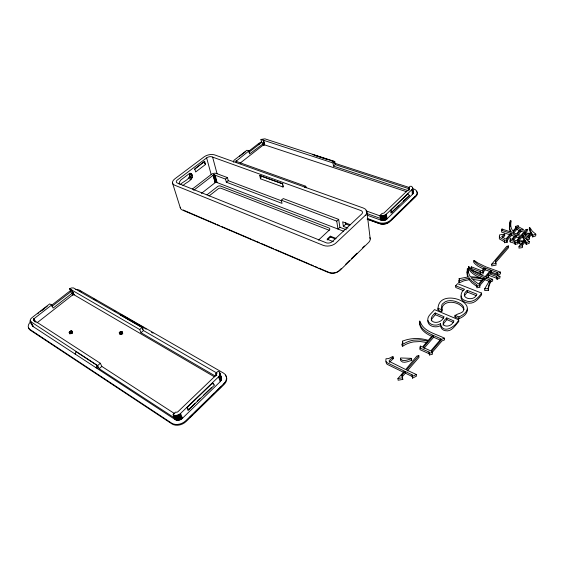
<?xml version="1.0" encoding="UTF-8"?>
<svg xmlns="http://www.w3.org/2000/svg" width="564" height="564" viewBox="0 0 564 564"><rect width="100%" height="100%" fill="white"/><g stroke="black" fill="none" stroke-linecap="round" stroke-linejoin="round"><path stroke-width="0.85" d="M488.805 273.603L488.149 274.365L488.142 276.085L488.798 275.324L488.805 273.603L496.75 276.572L497.06 279.321L499.894 278.024L499.923 276.297L489.679 272.588L491.575 270.41L497.159 272.475L497.469 275.211L500.494 273.885L500.522 272.165L485.992 266.906L478.004 263.043L474.317 260.533L473.774 260.765L473.795 262.471L475.628 264.396L478.018 266.215L483.799 269.183M488.382 290.326L488.269 287.231L489.439 283.015L490.715 280.181L492.661 279.328L492.647 281.048L490.701 281.908L489.432 284.735L488.262 288.958L488.382 290.326L484.716 290.531L484.709 288.81L489.933 279.885L484.857 277.967L479.435 284.228L479.999 287.309L476.799 287.802L476.961 284.883L471.962 281.175L469.1 277.967L458.87 280.858L459.519 279.85L459.124 278.672L468.353 276.889L467.084 272.828M488.149 274.365L488.706 277.417L486.33 277.784M490.701 281.908L490.715 280.181M490.617 273.216L491.561 272.123L491.575 270.41M508.566 245.996L506.796 246.313L491.702 264.192L491.695 265.912L496.094 265.122L495.488 261.012L508.566 245.996L508.524 247.709L495.467 262.732M497.06 279.321L496.75 276.572M497.469 275.211L497.159 272.475M510.603 226.77L510.921 220.82L510.237 220.693C508.996 224.542 508.954 229.076 511.654 232.333L502.009 229.005L501.579 232.058L510.089 234.828M501.981 230.711L502.009 229.005M518.182 234.716L520.769 231.748L523.025 231.014L523.096 229.294L520.833 230.027L517.202 234.187L521.009 235.463L525.585 229.626L527.326 229.308L517.301 240.884L517.9 242.111L517.844 243.831L515.101 244.325L515.01 243.472L510.117 241.9L510.364 238.826L511.752 239.305L515.566 234.941L511.654 233.63L506.676 239.298L507.205 242.224L504.484 242.717L504.385 240.038L499.351 237.148L499.471 234.92L504.738 234.102L504.702 235.808L502.637 237.204M504.484 242.717L504.385 240.038M467.429 309.058C467.697 313.908 462.988 317.088 458.976 318.695L455.042 317.038C454.817 312.752 463.777 314.536 463.897 309.051C464.045 304.419 458.631 302.501 455.021 301.261C451.108 300.189 446.23 300.147 443.241 303.305C438.778 305.618 445.934 315.311 438.052 309.904C436.698 285.673 486.605 304.137 458.92 316.975L454.979 315.325M510.364 238.826L510.117 241.9M507.205 242.224L506.634 241.011L511.604 235.343L511.654 233.63M515.01 243.472L515.066 241.752L510.166 240.179M515.101 244.325L515.066 241.752M515.581 228.06L515.63 226.347L518.133 225.706L518.288 226.636L523.096 229.294M513.55 240.031L516.264 236.915L516.321 235.195L520.135 236.478L516.335 240.863L512.514 239.559L516.321 235.195M513.592 233.08L516.92 229.287L516.976 227.574L520.276 229.548L516.441 233.933L512.535 232.629L516.976 227.574M518.076 227.419L518.133 225.706M400.525 358.168L400.496 358.937C403.084 362.469 408.287 359.416 411.551 358.725L411.706 360.417C408.449 361.108 403.253 364.161 400.673 360.629L400.525 358.168L401.046 357.992L411.332 358.337L411.551 358.725M521.785 243.606C519.804 244.635 517.498 243.021 518.408 240.75L523.801 240.849L524.746 239.742L522.807 235.667L523.392 235.562L526.318 239.263L529.321 241.589L529.236 243.317L526.212 244.332L525.176 242.041L525.246 240.32L521.785 244.353L522.518 245.841L522.447 247.568L518.972 248.125L519.028 246.397L523.392 241.321L519.592 242.069L518.408 240.75M519.529 243.789L519.592 242.069M520.769 231.748L520.833 230.027M524.323 240.877L522.743 237.388L522.807 235.667M528.045 236.119L525.225 235.914L524.957 233.186L530.308 233.263L531.112 232.333L529.356 227.715L529.998 227.729L532.233 231.12L535.8 234.18L535.708 235.907L532.705 236.908L531.528 234.624L531.612 232.897L528.743 236.245L529.483 237.698L529.406 239.418L526.818 239.841M524.887 234.899L525.204 233.038M525.747 236.189L525.817 234.469L524.957 233.186M509.496 225.417L509.37 228.357L510.004 231.226M526.212 244.332L526.134 241.716L525.246 240.32M527.326 229.308L527.248 231.028L517.244 242.605M530.689 233.369L529.279 229.435L529.356 227.715M532.705 236.908L532.79 235.181L531.612 232.897M217.147 373.227L143.475 330.546L142.206 327.388L73.546 287.95L71.565 287.943L69.45 288.697L70.874 291.75L72.989 293.118L71.966 293.393L53.115 308.099L51.592 305.046L49.703 303.89L31.936 317.673C28.221 319.908 31.126 324.469 33.354 326.697L175.108 419.524C177.441 420.998 180.593 420.102 182.454 418.262L220.207 381.68L221.624 379.17L220.947 376.928M220.045 373.805L219.713 375.3L218.585 376.815L180.536 413.461C178.837 416.211 168.636 416.408 175.799 412.051L176.885 412.312L177.991 411.678L215.857 375.356L216.372 374.447L215.815 373.728C219.791 367.037 220.538 376.639 221.652 378.677M180.297 184.548C183.166 181.263 190.702 179.571 189.567 173.98L192.211 175.002C193.332 180.607 185.803 182.306 182.933 185.612M473.774 260.765L478.004 264.502L484.504 267.787L481.875 270.791L471.349 266.857L471.194 268.344L480.281 271.637L480.394 274.4L483.214 273.892L482.714 270.995L485.273 268.069L490.8 270.121L485.534 276.191L488.706 275.697M461.077 295.959C460.027 300.527 465.434 303.051 469.206 303.178C474.81 303.587 478.533 298.716 481.607 294.81L481.6 293.09L457.566 283.671L455.67 285.793L455.733 287.499L463.763 290.679M431.27 320.838L431.791 318.97L435.295 314.698L435.196 312.999L444.079 316.764C440.047 326.598 423.931 322.312 435.196 312.999M510.921 220.82C510.152 224.338 510.639 228.194 512.93 231.071L516.293 227.25L515.63 226.347M467.041 272.504L467.239 271.143M438.052 309.904L438.27 308.571M366.861 215.074L381.483 220.341L384.169 220.397L386.15 219.678L412.7 194.101L413.102 192.825L412.552 190.287M443.085 325.216L443.36 323.877L446.85 319.612L446.773 317.899L453.942 320.937C450.375 329.827 436.726 326.168 446.773 317.899M366.572 213.411L380.629 218.487C377.943 212.6 384.387 217.436 386.467 214.094L412.002 189.532C414.484 187.692 409.965 184.083 408.985 187.72L409.175 190.181M509.842 223.908L510.194 222.399M431.756 351.069L432.532 354.185L429.43 354.975L429.176 353.748L419.947 349.645L420.307 346.113L422.415 347.079L427.745 340.938L420.032 339.838L413.44 340.198A24.139 17.914 -2 0 0 405.044 343.032L402.541 344.505L402.026 344.273L402.774 342.567L402.421 341.185C410.606 337.864 419.863 337.702 428.245 340.36L432.757 335.164C426.758 332.548 419.743 328.586 419.39 321.205L420.067 321.24C423.247 331.794 435.965 333.726 444.432 338.203L444.517 339.909L441.993 340.924L431.869 352.775L431.756 351.069L441.908 339.218L444.432 338.203M119.237 332.767C121.338 337.737 124.75 328.051 119.237 332.767L119.913 334.318M499.443 236.626L499.33 238.854L504.35 241.752M75.153 354.093L75.957 351.661L96.923 365.317L98.122 367.827L96.091 367.806L96.923 365.317M69.168 332.443C73.489 327.19 72.728 336.377 69.168 332.443L69.922 333.973M142.452 329.714L143.27 327.317L122.021 315.072L120.167 314.916L141.43 327.183L143.27 327.317M260.483 178.809L261.414 176.13L259.75 175.559L260.483 178.809L282.994 187.015L283.481 185.655M51.592 305.046L33.896 318.815L33.339 319.915L100.343 363.279L101.823 366.417L174.882 413.821M248.921 152.245L261.633 142.459L263.853 143.263L249.57 153.958L248.872 150.933L236.013 161.304L305.808 186.268L306.09 187.854M464.461 295.797L467.288 292.074L467.253 290.361L476.932 294.175C474.162 302.727 457.778 297.806 467.253 290.361M194.538 169.383L204.669 161.318L205.536 164.462L195.659 171.964L194.749 168.812L204.669 161.318M522.215 245.502L525.176 242.041M528.665 237.966L531.528 234.624M458.722 319.816C455.952 326.38 442.867 335.051 440.449 323.694C436.628 326.26 430.558 325.414 428.104 321.374C426.278 316.425 432.137 313.034 434.491 309.615L458.722 319.816L458.772 321.529C455.197 325.322 451.609 332.189 445.306 330.694C441.887 330.201 440.026 327.007 440.583 323.75M481.6 293.09C478.244 298.434 471.871 303.679 465.258 300.591C459.519 299.096 460.154 292.089 464.532 289.283L455.67 285.793M405.185 371.472L405.354 373.164L402.146 376.879L401.977 375.187L405.185 371.472L412.157 374.856L412.503 378.113L416.429 376.195L416.281 374.496L406.517 369.935L418.855 355.672L418.989 357.372L407.243 370.978M479.442 285.941L484.857 279.681L484.857 277.967M455.042 317.038L455.134 315.142M433.547 335.517L423.204 347.438L430.783 350.9L441.104 338.865L433.547 335.517L433.653 337.223L423.909 348.474M401.977 375.187L402.809 379.417L398.121 380.228L397.937 378.536L404.388 371.084L387.334 362.828L385.818 361.157L386.002 358.746L388.568 358.598L392.495 356.61L393.143 356.92L393.334 358.605L389.386 362.328M483.235 272.123L485.273 269.789L485.273 268.069M441.824 311.49L441.887 309.615M476.975 286.604L471.99 282.888L469.128 279.681L463.791 280.858L459.427 282.761L458.92 282.564L459.371 282.085M341.34 268.485L338.217 271.453A6.634 4.378 -9.4 0 1 330.229 272.891L318.97 268.126M345.725 264.22L349.483 260.561M351.365 258.728L356.998 253.243M362.638 247.758L364.52 245.925M391.409 219.756L400.08 211.317M404.409 207.101L406.27 205.296M410.606 201.073L414.751 196.977A6.197 3.68 -5.6 0 0 415.055 196.505M189.497 417.55L192.014 415.097M195.158 412.037L198.93 408.357M211.507 396.104L214.024 393.651M217.168 390.591L220.94 386.911M391.021 212.966L409.457 195.56L407.955 193.776L390.76 210.323L391.021 212.966L398.981 205.282M403.267 201.144L409.457 195.56M188.045 410.204L214.524 385.085L212.663 382.949L187.044 407.631L188.045 410.204L194.883 403.584M197.372 401.18L200.488 398.177M203.597 395.167L211.69 387.348M380.27 215.187L382.096 213.439L383.908 213.107L409.344 188.736L409.612 188.143L408.985 187.72M393.143 356.92L389.188 360.643L389.188 361.341L405.72 369.547L416.881 356.018L418.855 355.672M347.981 228.166L343.37 226.411L345.887 224.063L345.669 222.533M336.052 238.438L330.321 236.182L327.092 239.178L333.409 241.695M338.668 219.375L339.88 227.299L337.984 229.062L336.75 221.137L338.668 219.375L283.269 198.57L281.344 200.206L282.014 203.392L226.333 182.193L225.529 179.112L214.433 174.932L213.086 175.312L193.72 190.308M327.233 239.989L330.455 236.993L330.321 236.182M318.512 240.088L329.609 229.767A2.735 1.706 -9.7 0 0 329.263 228.096L220.221 185.916A2.46 1.389 -14.7 0 0 217.817 186.367L207.03 194.799M408.406 190.731L333.5 166.105L335.227 164.61L334.762 161.466L264.883 138.836L260.977 139.442L261.633 142.459M30.16 321.247L97.657 365.578L99.158 368.715L101.823 366.417M69.45 288.697L139.703 329.531L140.993 332.689L143.475 330.546M304.574 187.318L305.808 186.268M333.5 166.105L333.021 162.954L334.762 161.466M97.657 365.578L100.343 363.279M139.703 329.531L142.206 327.388M388.934 222.167L388.37 222.646A6.338 3.913 -6.6 0 1 380.77 224.035L367.636 219.276M226.333 182.193L228.244 180.684L281.471 200.826M209.047 195.983L218.43 188.637A2.453 1.389 -14.7 0 1 220.827 188.186L329.214 230.274M225.529 179.112L227.454 177.604L228.244 180.684M201.39 193.424L215.096 182.701L216.435 182.327L343.709 231.261M240.179 163.088L263.325 144.99L264.375 144.793L406.856 191.816M36.984 322.841L72.678 294.916L73.806 294.662L214.412 376.815M51.655 305.216L68.131 292.392A8.721 5.203 -23.5 0 1 70.993 290.686M51.909 306.4L70.874 291.75M239.453 156.376L245.566 151.638M37.506 313.774L38.895 312.696M40.277 311.624L47.193 306.252M42.667 310.066L44.041 308.994M248.407 151.476L258.636 143.524A7.149 3.821 -12.3 0 1 261.654 141.959M192.416 188.996L211.613 174.205A3.765 2.073 -14.7 0 1 216.082 173.359L227.454 177.604M206.636 157.92L177.124 180.191A3.934 2.15 -16.1 0 0 177.04 182.898L326.478 242.887A4.554 2.883 -9.6 0 0 331.949 241.893L361.94 213.805A4.434 2.7 -8.1 0 0 361.101 210.605L211.627 156.75A3.828 2.044 -14.6 0 0 207.087 157.61L206.636 157.92L211.169 174.516M504.738 234.102L501.664 236.697L505.852 239.115L510.899 233.376L501.607 230.352M402.026 344.273L402.195 345.958L402.71 346.197L405.206 344.724A24.09 17.914 -1.9 0 1 413.581 341.897L420.166 341.537L427.061 342.496M440.674 325.456C436.48 328.354 427.582 326.718 427.85 320.507M412.347 376.414L416.281 374.496M120.922 331.59L121.93 333.916L121.091 334.226L120.083 331.893M70.986 330.969L72.107 333.261L71.275 333.564L70.155 331.272M497.081 277.601L499.923 276.297M497.49 273.491L500.522 272.165M532.79 235.181L535.8 234.18M526.282 242.605L529.321 241.589M429.43 354.975L429.317 353.268L432.419 352.479M522.743 237.388L523.321 237.282M504.519 241.004L507.247 240.511M515.151 242.605L517.9 242.111M482.509 278.75C477.214 276.466 471.166 273.907 468.458 268.457L468.423 266.751L469.022 266.645C474.803 273.857 484.476 276.064 492.661 279.328M491.702 264.192L496.108 263.409M468.458 268.457L469.051 268.351M480.387 272.68L483.214 272.179M397.937 378.536L402.633 377.732M529.483 237.698L526.029 238.255L529.913 233.729L525.817 234.469M519.028 246.397L522.518 245.841M476.777 286.089L479.985 285.588M484.709 288.81L488.389 288.606M529.279 229.435L529.92 229.449M419.39 321.205L419.524 322.897L420.194 322.939M260.977 139.442L333.021 162.954M473.478 279.518L482.128 280.703M468.423 266.751C471.455 272.715 478.279 275.232 484.081 277.671L483.193 278.694L476.072 277.121L470.221 276.698L468.48 272.772L467.873 268.866L467.302 268.76L467.119 274.534L467.563 276.564M192.211 175.002L191.302 173.677L189.151 173.726L180.797 180.015L179.415 182.13L179.176 184.181M312.308 154.48L333.902 161.487M314.275 155.227L326.718 159.26M331.695 160.881L334.184 161.685M334.353 163.095L409.358 187.53M335.227 164.61L409.281 188.82M511.604 235.343L514.728 236.394M516.264 236.915L519.31 237.938M504.202 235.639L504.702 235.808M248.872 150.933L246.891 150.257L233.926 160.331L233.418 162.192M365.909 210.802L380.792 216.146M261.414 176.13L283.156 183.998M259.75 175.559L282.324 183.723L282.994 187.015M367.827 218.613L378.578 222.54A8.481 5.217 -6.7 0 0 390.394 220.376L415.915 195.546A8.284 4.907 -5.6 0 0 413.532 188.884M472.047 270.353L480.288 273.357L480.394 274.4M367.101 219.128L378.663 223.358A8.474 5.217 -6.6 0 0 390.478 221.201L415.978 196.364A8.277 4.907 -5.6 0 0 417.149 192.578M485.273 269.789L490.003 271.545M491.561 272.123L497.131 274.196M488.798 275.324L496.729 278.299M350.406 224.733L342.679 221.821L343.37 226.411M345.887 224.063L349.736 225.515M281.344 200.206L336.75 221.137M484.857 279.681L489.199 281.33M339.88 227.299L346.416 229.802M189.983 173.169L191.302 173.677M189.814 173.388L191.795 174.149M189.708 174.805L192.345 175.834M189.574 176.165L192.218 177.195M189.363 176.842L192 177.871M189.067 177.477L191.704 178.513M188.397 178.4L191.034 179.43M330.455 236.993L335.361 238.924M467.288 292.074L476.143 295.571M437.953 308.205L441.739 309.784M435.295 314.698L443.36 318.124M446.85 319.612L453.209 322.312M215.695 223.971L183.709 210.252A5.76 3.292 -16.3 0 1 183.314 209.956M217.309 224.662L219.727 225.692M221.342 226.383L251.191 239.15M252.806 239.841L255.231 240.877M256.846 241.561L259.264 242.598M260.878 243.288L273.787 248.809M275.401 249.499L309.283 263.987M310.898 264.678L313.316 265.714M314.931 266.405L317.356 267.435M419.813 347.946L429.056 352.042L429.317 353.268M433.653 337.223L440.442 340.233M392.685 358.302L393.334 358.605M403.782 372.402L387.538 364.506L386.573 363.773L385.903 361.728M405.354 373.164L412.312 376.548L412.503 378.113M432.2 336.539C426.377 334.015 419.856 329.975 419.524 322.897M80.01 291.052L81.533 291.926M93.702 298.941L95.979 300.252M114.238 310.771L115.754 311.645M130.968 320.415L133.252 321.727M144.659 328.297L146.182 329.179M151.505 332.245L153.027 333.12M140.993 332.689L215.385 376.089M516.92 229.287L519.55 230.866M99.158 368.715L174.375 417.875L173.063 414.674M187.044 407.631L188.954 409.816M203.773 162.404L205.536 164.462M390.76 210.323L392.29 212.142M411.706 360.417L411.332 358.337M459.498 280.992L459.124 278.672M30.456 321.29L33.354 326.697M30.068 320.902L32.98 326.401M33.896 318.815L35.497 321.854M33.6 319.069L35.201 322.107M33.509 319.161L34.707 321.445M33.424 319.259L34.63 321.543M33.361 319.358L34.115 320.986M32.747 326.126L32.472 325.09M69.485 331.808L70.239 333.338M69.28 332.125L70.028 333.655M70.563 331.082L71.684 333.38M69.788 331.519L70.909 333.81M71.769 330.983L72.516 332.513M71.402 330.934L72.523 333.225M402.9 343.525L402.421 341.185M72.086 293.322L72.798 294.845M71.966 293.393L72.678 294.916M72.023 290.227L74.152 294.81M71.776 290.107L73.905 294.69M71.557 290.058L73.806 294.662M72.869 293.111L73.574 294.634M72.742 293.118L73.447 294.641M72.608 293.139L73.32 294.655M72.474 293.167L73.186 294.69M72.347 293.209L73.052 294.725M72.213 293.259L72.925 294.782M119.434 332.443L120.104 333.994M120.492 331.702L121.5 334.036M119.723 332.147L120.731 334.48M122.057 331.731L122.726 333.282M121.732 331.604L122.733 333.93M121.345 331.554L122.353 333.881M174.297 415.266L176.257 420.06M173.754 415.062L175.714 419.856M173.148 414.73L175.108 419.524M176.151 415.456L178.097 420.25M175.503 415.464L177.456 420.258M174.882 415.4L176.835 420.194M177.47 415.231L179.408 420.025M176.807 415.379L178.753 420.173M178.753 414.73L180.677 419.538M178.118 415.012L180.057 419.813M179.902 414.004L181.827 418.805M179.352 414.392L181.277 419.2M180.536 413.461L182.454 418.262M212.663 382.949L213.107 384.246M463.925 309.537C460.612 301.035 441.795 298.49 441.711 310.235M216.111 373.932L216.816 375.73M215.815 373.728L216.357 375.349M219.445 375.793L221.06 380.658M219.1 376.266L220.714 381.13M218.585 376.815L220.207 381.68M219.629 372.444L221.596 378.197M219.34 372.057L221.624 379.17M219.904 374.806L221.518 379.671M219.713 375.3L221.328 380.171M172.492 182.983L180.304 207.813M213.086 175.312L215.096 182.701M214.687 175.016L216.682 182.405M214.334 174.918L216.435 182.327M214.228 174.903L216.231 182.299M214.116 174.903L216.118 182.292M213.996 174.91L215.998 182.306M213.883 174.932L215.765 182.348M213.643 174.995L215.652 182.383M213.537 175.037L215.54 182.426M213.432 175.087L215.434 182.475M213.333 175.143L215.335 182.532M215.131 175.178L217.126 182.574M212.607 157.074L217.048 173.698M402.372 377.725L402.809 379.417M236.14 160.846L236.45 162.425M236.027 160.98L236.401 162.495M236.337 160.669L236.711 162.185M263.663 140.337L264.629 144.863M263.409 140.274L264.375 144.793M263.31 140.253L264.276 144.779M263.205 140.246L264.178 144.772M263.74 143.27L264.065 144.772M263.635 143.277L263.839 144.793M263.409 143.319L263.726 144.821M263.296 143.355L263.621 144.856M263.191 143.39L263.515 144.892M263.092 143.439L263.325 144.99M366.91 211.93L370.224 238.953M380.355 215.215L380.89 220.157M381.99 215.554L382.519 220.496M381.454 215.497L381.99 220.439M380.947 215.399L381.483 220.341M383.647 215.448L384.169 220.397M383.09 215.533L383.619 220.475M382.54 215.561L383.069 220.51M385.191 214.969L385.705 219.911M384.704 215.166L385.219 220.115M384.183 215.328L384.704 220.277M386.467 214.094L386.974 219.043M386.037 214.461L386.544 219.41M385.635 214.729L386.15 219.678M402.541 344.505L402.71 346.197M412.157 374.856L412.312 376.548M468.071 272.525L467.873 268.866M420.307 346.113L420.441 347.812M409.457 187.939L409.584 189.582M409.372 187.882L409.499 189.525M409.281 187.833L409.408 189.476M412.587 188.101L412.883 192.211M412.545 188.855L412.904 193.79M412.34 189.166L412.7 194.101M412.002 189.532L412.369 194.467M412.665 187.579L413.109 193.142M412.679 188.531L413.045 193.466M429.056 352.042L429.176 353.748M440.449 323.694L440.54 325.4M458.92 316.975L458.976 318.695M459.378 281.055L459.427 282.761M458.87 280.858L458.92 282.564M469.1 277.967L469.128 279.681M471.349 266.857L471.377 268.563M480.281 271.637L480.288 273.357M180.254 207.228A7.692 4.385 -16.3 0 0 182.369 210.041L327.881 272.306A8.869 5.844 -9.4 0 0 340.289 270.071L368.616 242.485A8.636 5.485 -7.7 0 0 369.857 237.557M30.886 321.431A9.095 5.443 -25.9 0 0 29.793 329.369L171.583 423.106A10.441 7.748 -24.8 0 0 185.852 420.659L223.852 383.647A9.99 7.311 -20.1 0 0 223.492 373.072L79.665 290.291A8.721 5.203 -23.5 0 0 75.238 289.551M28.644 327.747A9.087 5.443 -25.9 0 0 30.202 330.123L171.914 423.895A10.434 7.748 -24.8 0 0 186.169 421.456L224.119 384.458A9.983 7.311 -20.2 0 0 225.346 375.138M224.394 382.914A7.466 5.478 -20.2 0 1 223.993 383.647M180.656 424.389A7.804 5.809 -24.9 0 1 179.669 424.607M258.798 144.271A7.149 3.821 -12.3 0 1 259.454 143.82M416.429 191.415A8.277 4.907 -5.6 0 1 416.852 191.979M482.819 279.124L478.582 284.009L474.204 280.865L471.102 277.826L476.192 278.017L482.819 279.124M365.232 215.441L335.961 243.006A9.13 5.781 -9.6 0 1 323.186 245.333L174.579 185.161A7.889 4.308 -16.1 0 1 174.812 178.858L204.062 156.891A7.67 4.096 -14.6 0 1 214.602 154.888L363.251 208.003A8.89 5.414 -8.1 0 1 365.232 215.441"/></g></svg>
